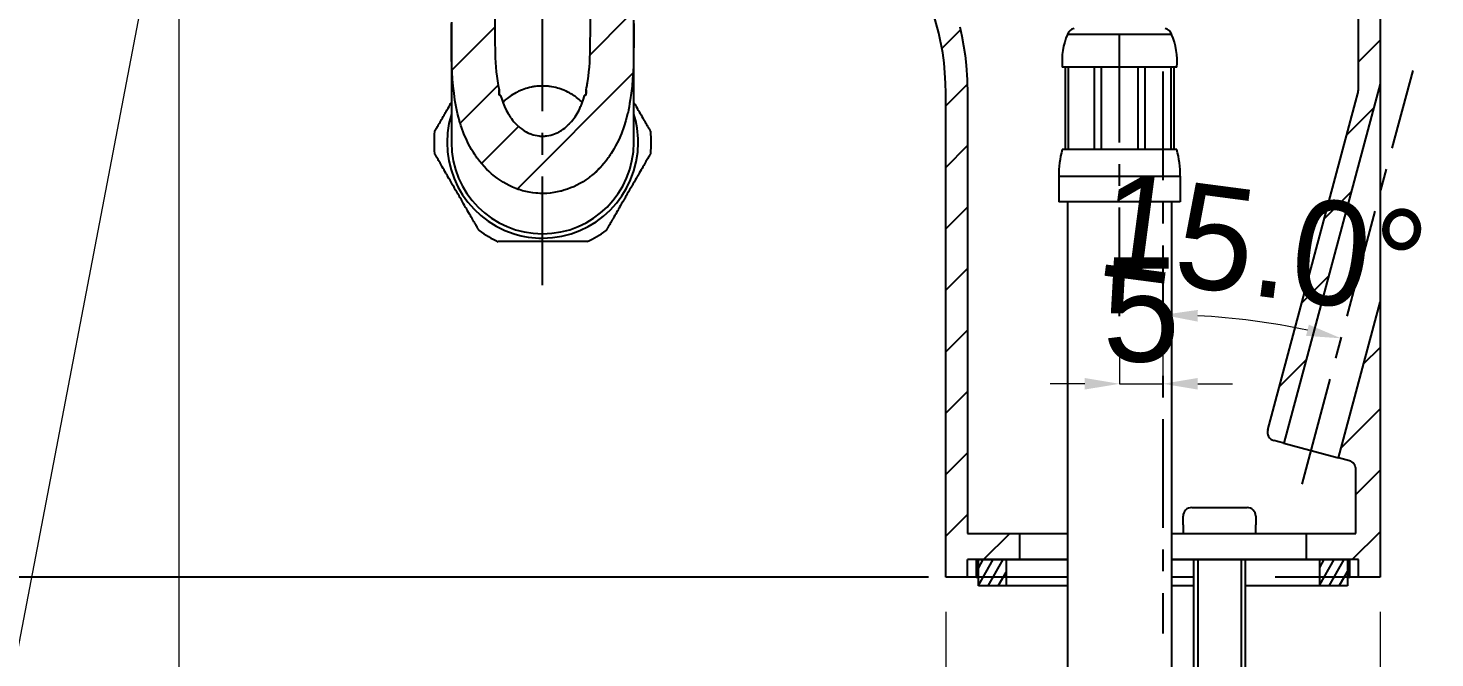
# Model space of a CAD drawing. Extents: x 0 to 1354, y 0 to 992.
# Drawn here: x 677.3 to 839.2, y 303.5 to 375.9 of the extents above; entities that cross this region are included whole.
import ezdxf

# ---------------------------------------------------------------- set-up
doc = ezdxf.new("R2010")
doc.units = 0
doc.header["$LTSCALE"] = 10
doc.header["$MEASUREMENT"] = 0
doc.header["$PDMODE"] = 3
doc.header["$PDSIZE"] = -10
doc.linetypes.add('CENTER', pattern=[2, 1.25, -0.25, 0.25, -0.25])
doc.layers.get('0').update_dxf_attribs({"linetype": 'CONTINUOUS'})
doc.layers.get('DEFPOINTS').update_dxf_attribs({"linetype": 'CONTINUOUS'})
for name, color, linetype in [('1', 7, 'CONTINUOUS'), ('DEF_LAYER_ASSEM_MEMBER', 7, 'CONTINUOUS'), ('DEFAULT_1', 7, 'CENTER')]:
    doc.layers.add(name, color=color, linetype=linetype)
doc.styles.add('Daelim Dimension', font='')
doc.styles.get('Daelim Dimension').set_extended_font_data('나눔고딕')
doc.dimstyles.new('DEFAULT', dxfattribs={"dimscale": 2, "dimtxt": 6, "dimasz": 2, "dimexe": 0, "dimexo": 2, "dimgap": 1, "dimtad": 1, "dimdec": 1, "dimzin": 9, "dimdsep": 46, "dimtxsty": 'Daelim Dimension', "dimcen": 0.5, "dimclrd": 5, "dimclre": 5, "dimclrt": 7, "dimadec": 1, "dimazin": 0, "dimtfac": 1, "dimtdec": 1, "dimtix": 1, "dimtmove": 0, "dimatfit": 3, "dimfxl": 1, "dimtolj": 1, "dimtzin": 1, "dimlwd": 9, "dimlwe": 9, "dimarcsym": 0})

# ---------------------------------------------------------------- blocks, each defined once
blk = doc.blocks.new('*D4')
at = {"color": 5, "lineweight": 9, "ltscale": 0.5, "transparency": 16777216}
for p, q in [((699.71, 471.39), (609.82, 471.39)), ((609.82, 467.39), (609.82, 316.78)), ((778.91, 312.78), (609.82, 312.78))]:
    blk.add_line(p, q, dxfattribs=at)
at = {"color": 5, "ltscale": 0.5, "transparency": 16777216}
for points in [[(609.15, 467.39), (610.48, 467.39), (609.82, 471.39)], [(609.15, 316.78), (610.48, 316.78), (609.82, 312.78)]]:
    blk.add_solid(points, dxfattribs=at)
at = {"layer": 'DEFPOINTS', "color": 0, "ltscale": 0.5, "transparency": 16777216}
for p in [(703.71, 471.39), (609.82, 312.78), (782.91, 312.78)]:
    blk.add_point(p, dxfattribs=at)
at = {"color": 7, "lineweight": -3, "ltscale": 0.5, "transparency": 16777216, "insert": (600.97, 392.08), "char_height": 12, "attachment_point": 5, "rotation": 90, "style": 'Daelim Dimension'}
blk.add_mtext('\\A1;158.6', dxfattribs=at)
blk = doc.blocks.new('*D5')
at = {"color": 5, "lineweight": 9, "ltscale": 0.5, "transparency": 16777216}
for p, q in [((690.62, 401.28), (649.23, 401.28)), ((649.23, 397.28), (649.23, 316.78)), ((778.91, 312.78), (649.23, 312.78))]:
    blk.add_line(p, q, dxfattribs=at)
at = {"color": 5, "ltscale": 0.5, "transparency": 16777216}
for points in [[(648.56, 397.28), (649.9, 397.28), (649.23, 401.28)], [(648.56, 316.78), (649.9, 316.78), (649.23, 312.78)]]:
    blk.add_solid(points, dxfattribs=at)
at = {"layer": 'DEFPOINTS', "color": 0, "ltscale": 0.5, "transparency": 16777216}
for p in [(694.62, 401.28), (649.23, 312.78), (782.91, 312.78)]:
    blk.add_point(p, dxfattribs=at)
at = {"color": 7, "lineweight": -3, "ltscale": 0.5, "transparency": 16777216, "insert": (640.39, 357.03), "char_height": 12, "attachment_point": 5, "rotation": 90, "style": 'Daelim Dimension'}
blk.add_mtext('\\A1;88.5', dxfattribs=at)
blk = doc.blocks.new('*D6')
at = {"color": 5, "lineweight": 9, "ltscale": 0.5, "transparency": 16777216}
for p, q in [((782.91, 308.78), (782.91, 237.13)), ((832.91, 308.78), (832.91, 237.13)), ((782.91, 237.13), (756.78, 237.13)), ((828.91, 237.13), (786.91, 237.13))]:
    blk.add_line(p, q, dxfattribs=at)
at = {"color": 5, "ltscale": 0.5, "transparency": 16777216}
for points in [[(786.91, 237.79), (786.91, 236.46), (782.91, 237.13)], [(828.91, 237.79), (828.91, 236.46), (832.91, 237.13)]]:
    blk.add_solid(points, dxfattribs=at)
at = {"layer": 'DEFPOINTS', "color": 0, "ltscale": 0.5, "transparency": 16777216}
for p in [(782.91, 312.78), (832.91, 312.78), (832.91, 237.13)]:
    blk.add_point(p, dxfattribs=at)
at = {"color": 7, "lineweight": -3, "ltscale": 0.5, "transparency": 16777216, "insert": (767.85, 245.64), "char_height": 12, "attachment_point": 5, "style": 'Daelim Dimension'}
blk.add_mtext('\\A1;50', dxfattribs=at)
blk = doc.blocks.new('*D8')
at = {"color": 5, "lineweight": 9, "ltscale": 0.5, "transparency": 16777216}
for p, q in [((694.62, 397.23), (694.62, 270.47)), ((691.91, 387.14), (670, 272.81))]:
    blk.add_line(p, q, dxfattribs=at)
blk.add_arc((694.62, 401.28), 130.81, 260.9033, 268.2479, dxfattribs=at)
at = {"color": 5, "ltscale": 0.5, "transparency": 16777216}
for points in [[(673.83, 271.46), (674.06, 272.77), (670, 272.81)], [(690.63, 271.2), (690.61, 269.86), (694.62, 270.47)]]:
    blk.add_solid(points, dxfattribs=at)
at = {"layer": 'DEFPOINTS', "color": 0, "ltscale": 0.5, "transparency": 16777216}
for p in [(697.52, 416.41), (694.62, 401.33), (694.62, 401.23), (692.66, 391.06), (686.37, 270.73)]:
    blk.add_point(p, dxfattribs=at)
at = {"color": 7, "lineweight": -3, "ltscale": 0.5, "transparency": 16777216, "insert": (656.06, 285.56), "char_height": 12, "attachment_point": 5, "rotation": 341.5716, "style": 'Daelim Dimension'}
blk.add_mtext('\\A1;10.8°', dxfattribs=at)
blk = doc.blocks.new('*D9')
at = {"color": 5, "lineweight": 9, "ltscale": 0.5, "transparency": 16777216}
for p, q in [((694.62, 335.58), (694.62, 270.47)), ((807.91, 302.27), (807.91, 270.47)), ((698.62, 270.47), (803.91, 270.47))]:
    blk.add_line(p, q, dxfattribs=at)
at = {"color": 5, "ltscale": 0.5, "transparency": 16777216}
for points in [[(698.62, 271.13), (698.62, 269.8), (694.62, 270.47)], [(803.91, 271.13), (803.91, 269.8), (807.91, 270.47)]]:
    blk.add_solid(points, dxfattribs=at)
at = {"layer": 'DEFPOINTS', "color": 0, "ltscale": 0.5, "transparency": 16777216}
for p in [(694.62, 339.58), (807.91, 306.27), (807.91, 270.47)]:
    blk.add_point(p, dxfattribs=at)
at = {"color": 7, "lineweight": -3, "ltscale": 0.5, "transparency": 16777216, "insert": (751.27, 279.31), "char_height": 12, "attachment_point": 5, "style": 'Daelim Dimension'}
blk.add_mtext('\\A1;113.3', dxfattribs=at)
blk = doc.blocks.new('*D10')
at = {"layer": '1', "color": 5, "lineweight": 9, "transparency": 16777216}
blk.add_arc((807.91, 263.65), 79.29, 77.8907, 87.1093, dxfattribs=at)
at = {"layer": '1', "color": 5, "transparency": 16777216}
for points in [[(811.89, 342.17), (811.93, 343.51), (807.91, 342.94)], [(824.7, 341.82), (824.39, 340.53), (828.43, 340.24)]]:
    blk.add_solid(points, dxfattribs=at)
at = {"layer": 'DEFPOINTS', "color": 0, "transparency": 16777216}
for p in [(807.91, 370.94), (836.7, 371.07), (821.68, 341.74), (823.94, 323.47), (807.91, 306.27)]:
    blk.add_point(p, dxfattribs=at)
at = {"layer": '1', "color": 7, "transparency": 16777216, "insert": (819.41, 351.01), "char_height": 12, "attachment_point": 5, "rotation": 352.5, "style": 'Daelim Dimension'}
blk.add_mtext('\\A1;15.0°', dxfattribs=at)
blk = doc.blocks.new('*D11')
at = {"layer": '1', "color": 5, "lineweight": 9, "transparency": 16777216}
for p, q in [((802.91, 338.78), (802.91, 335.01)), ((807.91, 338.59), (807.91, 335.01)), ((798.91, 335.01), (794.91, 335.01)), ((802.91, 335.01), (807.91, 335.01)), ((811.91, 335.01), (815.91, 335.01))]:
    blk.add_line(p, q, dxfattribs=at)
at = {"layer": '1', "color": 5, "transparency": 16777216}
for points in [[(798.91, 335.68), (798.91, 334.35), (802.91, 335.01)], [(811.91, 335.68), (811.91, 334.35), (807.91, 335.01)]]:
    blk.add_solid(points, dxfattribs=at)
at = {"layer": 'DEFPOINTS', "color": 0, "transparency": 16777216}
for p in [(802.91, 342.78), (807.91, 335.01), (807.91, 334.59)]:
    blk.add_point(p, dxfattribs=at)
at = {"layer": '1', "color": 7, "transparency": 16777216, "insert": (805.41, 343.48), "char_height": 12, "attachment_point": 5, "style": 'Daelim Dimension'}
blk.add_mtext('\\A1;5', dxfattribs=at)
blk = doc.blocks.new('*D13')
at = {"color": 5, "lineweight": 9, "ltscale": 0.5, "transparency": 16777216}
for p, q in [((631.48, 312.78), (609.82, 312.78)), ((609.82, 308.78), (609.82, 211.81)), ((785.12, 207.81), (609.82, 207.81))]:
    blk.add_line(p, q, dxfattribs=at)
at = {"color": 5, "ltscale": 0.5, "transparency": 16777216}
for points in [[(609.15, 308.78), (610.48, 308.78), (609.82, 312.78)], [(609.15, 211.81), (610.48, 211.81), (609.82, 207.81)]]:
    blk.add_solid(points, dxfattribs=at)
at = {"layer": 'DEFPOINTS', "color": 0, "ltscale": 0.5, "transparency": 16777216}
for p in [(635.48, 312.78), (609.82, 207.81), (789.12, 207.81)]:
    blk.add_point(p, dxfattribs=at)
at = {"color": 7, "lineweight": -3, "ltscale": 0.5, "transparency": 16777216, "insert": (601.3, 260.29), "char_height": 12, "attachment_point": 5, "rotation": 90, "style": 'Daelim Dimension'}
blk.add_mtext('\\A1;105', dxfattribs=at)

msp = doc.modelspace()

# ---------------------------------------------------------------- hatches: boundary and pattern name
at = {"layer": '1'}
h = msp.add_hatch(dxfattribs=at)
h.set_pattern_fill('_USER', color=4, angle=60, pattern_type=0)
h.set_pattern_definition([(60, (522.0423, 191.4833), (-0.8660254, 0.5), [])])
h.paths.add_polyline_path([(789.86, 314.78), (786.66, 314.78), (786.66, 311.78), (789.86, 311.78)])
h.paths.add_polyline_path([(829.16, 311.78), (829.16, 314.78), (825.96, 314.78), (825.96, 311.78)])

# ---------------------------------------------------------------- linework, layer by layer
at = {"color": 1, "linetype": 'CENTER'}
for p, q in [((736.5, 346.37), (736.5, 447.23)), ((807.91, 370.94), (807.91, 306.27)), ((823.94, 323.47), (836.7, 371.07))]:
    msp.add_line(p, q, dxfattribs=at)
for p, q in [((832.91, 369.51), (821.84, 328.17)), ((819.97, 329.71), (830.08, 367.42)), ((828.12, 326.49), (832.91, 344.39)), ((821.84, 328.17), (820.68, 328.48)), ((821.84, 328.17), (827.39, 326.68)), ((827.39, 326.68), (828.12, 326.49)), ((829.37, 326.15), (828.12, 326.49)), ((830.11, 317.78), (830.11, 325.19)), ((811.23, 320.78), (811.41, 320.78)), ((817.41, 320.78), (817.6, 320.78)), ((810.23, 318.78), (810.23, 319.78)), ((818.6, 319.78), (818.6, 318.78)), ((790.41, 314.78), (786.41, 314.78)), ((786.41, 314.78), (786.41, 312.78)), ((786.66, 311.78), (786.66, 314.78)), ((786.66, 314.78), (789.86, 314.78)), ((789.86, 314.78), (789.86, 311.78)), ((795.9, 314.78), (790.41, 314.78)), ((811.41, 314.78), (811.41, 297.78)), ((811.91, 314.77), (811.91, 297.78)), ((816.91, 314.77), (816.91, 297.78)), ((817.41, 297.78), (817.41, 314.78)), ((825.41, 314.78), (818.41, 314.78)), ((829.41, 314.78), (825.41, 314.78)), ((825.96, 311.78), (825.96, 314.78)), ((825.96, 314.78), (829.16, 314.78)), ((829.16, 314.78), (829.16, 311.78)), ((829.41, 312.78), (829.41, 314.78)), ((786.41, 312.78), (786.66, 312.78)), ((829.16, 312.78), (829.41, 312.78)), ((831.91, 312.78), (829.41, 312.78))]:
    msp.add_line(p, q)
for points in [[(830.41, 368.93), (830.41, 393.74)], [(782.91, 312.78), (782.91, 322.05), (782.91, 331.33), (782.91, 340.61), (782.91, 349.89), (782.91, 352.21), (782.91, 354.53), (782.91, 356.85), (782.91, 359.17), (782.91, 359.75), (782.91, 360.33), (782.91, 360.91), (782.92, 361.49), (782.92, 362.65), (782.92, 363.81), (782.92, 365.55), (782.92, 367.29), (782.92, 367.87), (782.91, 368.45), (782.89, 369.61), (782.82, 370.77), (782.72, 371.92), (782.56, 373.07), (782.12, 375.35), (781.51, 377.58)], [(726, 376.62), (726, 374.19), (726, 371.84), (726, 369.65), (726, 367.68), (726, 365.98), (726, 364.61), (726, 363.6), (726, 362.98), (726, 362.77)], [(747, 376.47), (747, 375.67), (747, 374.86), (746.99, 374.06), (746.98, 373.26), (746.97, 372.46), (746.95, 371.65), (746.91, 370.85), (746.86, 370.05), (746.79, 369.25), (746.7, 368.46), (746.59, 367.67), (746.52, 367.27), (746.45, 366.87), (746.41, 366.68), (746.37, 366.48), (746.33, 366.28), (746.28, 366.09), (746.08, 365.32), (745.84, 364.56), (745.57, 363.81), (745.26, 363.08), (745.09, 362.73), (744.9, 362.37), (744.71, 362.02), (744.5, 361.68), (744.39, 361.51), (744.28, 361.34), (744.23, 361.26), (744.17, 361.17), (744.11, 361.09), (744.05, 361.01), (743.81, 360.68), (743.56, 360.37), (743.3, 360.07), (743.02, 359.78), (742.74, 359.49), (742.44, 359.22), (742.29, 359.09), (742.13, 358.96), (742.06, 358.9), (741.98, 358.84), (741.9, 358.77), (741.81, 358.71), (741.49, 358.48), (741.15, 358.26), (740.8, 358.06), (740.45, 357.87), (740.09, 357.69), (739.72, 357.54), (739.35, 357.4), (738.96, 357.27), (738.87, 357.24), (738.77, 357.22), (738.67, 357.19), (738.57, 357.16), (738.38, 357.12), (738.18, 357.08), (737.78, 357.01), (737.38, 356.96), (736.98, 356.92), (736.57, 356.91), (736.55, 356.91), (736.52, 356.91), (736.51, 356.91), (736.5, 356.91), (736.48, 356.91), (736.47, 356.91), (736.42, 356.91), (736.37, 356.91), (736.27, 356.91), (736.17, 356.92), (735.96, 356.93), (735.76, 356.94), (735.36, 356.99), (734.96, 357.05), (734.57, 357.13), (734.17, 357.23), (733.98, 357.29), (733.79, 357.35), (733.69, 357.38), (733.59, 357.42), (733.5, 357.45), (733.4, 357.49), (733.02, 357.64), (732.66, 357.81), (732.3, 358), (731.95, 358.2), (731.61, 358.42), (731.27, 358.65), (731.11, 358.77), (730.95, 358.89), (730.79, 359.02), (730.63, 359.15), (730.33, 359.43), (730.04, 359.71), (729.76, 360), (729.5, 360.3), (729.24, 360.62), (728.99, 360.94), (728.93, 361.02), (728.88, 361.11), (728.82, 361.19), (728.76, 361.27), (728.65, 361.44), (728.54, 361.61), (728.33, 361.96), (728.13, 362.31), (727.94, 362.67), (727.77, 363.03), (727.45, 363.77), (727.17, 364.53), (727.1, 364.72), (727.04, 364.91), (727.01, 365.01), (726.98, 365.11), (726.95, 365.2), (726.92, 365.3), (726.82, 365.69), (726.72, 366.09), (726.55, 366.87), (726.41, 367.66), (726.3, 368.46), (726.21, 369.25), (726.14, 370.05), (726.09, 370.85), (726.05, 371.65), (726.03, 372.45), (726.01, 373.25), (726.01, 374.06), (726, 374.86), (726, 375.66), (726, 376.47)], [(726.08, 371.13), (731, 376.05)], [(731, 377.27), (731, 376.74), (731, 376.21), (731, 375.68), (731, 375.15), (731, 374.62), (731.01, 374.09), (731.02, 373.56), (731.03, 373.03), (731.05, 372.51), (731.08, 371.98), (731.12, 371.45), (731.16, 370.92), (731.22, 370.39), (731.3, 369.87), (731.39, 369.34), (731.5, 368.82)], [(741.5, 368.82), (741.56, 369.08), (741.61, 369.34), (741.63, 369.47), (741.66, 369.6), (741.68, 369.73), (741.7, 369.86), (741.77, 370.39), (741.83, 370.91), (741.88, 371.44), (741.92, 371.97), (741.94, 372.5), (741.96, 373.03), (741.98, 373.56), (741.99, 374.09), (741.99, 374.62), (742, 375.15), (742, 375.68), (742, 376.21), (742, 376.74), (742, 377.27)], [(741.96, 372.87), (746.36, 377.27)], [(747, 362.77), (747, 362.98), (747, 363.61), (747, 364.64), (747, 366.04), (747, 367.77), (747, 369.77), (747, 371.99), (747, 374.37), (747, 376.84)], [(782.46, 373.6), (784.6, 375.74)], [(784.52, 376.09), (784.76, 374.99), (784.97, 373.89), (785.13, 372.78), (785.26, 371.66), (785.3, 371.11), (785.34, 370.55), (785.37, 369.99), (785.39, 369.43), (785.41, 368.87), (785.42, 368.31), (785.42, 367.75), (785.42, 367.19), (785.42, 366.06), (785.42, 364.94), (785.42, 363.82), (785.42, 362.7), (785.42, 361.57), (785.41, 360.45), (785.41, 359.33), (785.41, 358.2), (785.41, 355.96), (785.41, 353.71), (785.41, 351.47), (785.41, 349.22), (785.41, 346.97), (785.41, 344.73), (785.41, 340.24), (785.41, 335.74), (785.41, 331.25), (785.41, 326.76), (785.41, 322.27), (785.41, 317.78)], [(830.41, 372.06), (832.91, 374.56)], [(727.01, 365), (731.38, 369.37)], [(741.07, 367.39), (740.97, 367.49), (740.84, 367.61), (740.71, 367.72), (740.57, 367.84), (740.42, 367.95), (740.34, 368.01), (740.27, 368.07), (740.23, 368.1), (740.19, 368.12), (740.15, 368.15), (740.1, 368.18), (739.94, 368.29), (739.76, 368.39), (739.59, 368.49), (739.4, 368.58), (739.22, 368.67), (739.02, 368.76), (738.93, 368.8), (738.83, 368.84), (738.73, 368.88), (738.63, 368.91), (738.42, 368.98), (738.22, 369.04), (738.01, 369.09), (737.8, 369.14), (737.58, 369.18), (737.37, 369.21), (737.26, 369.23), (737.15, 369.24), (737.04, 369.25), (736.93, 369.26), (736.71, 369.27), (736.49, 369.27), (736.28, 369.27), (736.06, 369.26), (735.84, 369.24), (735.63, 369.21), (735.52, 369.2), (735.41, 369.18), (735.36, 369.17), (735.3, 369.16), (735.25, 369.15), (735.19, 369.14), (734.98, 369.09), (734.77, 369.04), (734.57, 368.98), (734.37, 368.91), (734.17, 368.84), (733.97, 368.76), (733.88, 368.72), (733.78, 368.67), (733.73, 368.65), (733.68, 368.63), (733.64, 368.61), (733.59, 368.58), (733.41, 368.49), (733.23, 368.39), (733.06, 368.28), (732.89, 368.18), (732.73, 368.07), (732.58, 367.96), (732.43, 367.84), (732.29, 367.72), (732.26, 367.7), (732.22, 367.67), (732.19, 367.64), (732.16, 367.61), (732.09, 367.55), (732.03, 367.49), (731.93, 367.4)], [(733.58, 357.42), (746.9, 370.74)], [(782.92, 366.99), (785.39, 369.46)], [(731.51, 368.27), (731.5, 368.54), (731.5, 368.81), (731.5, 368.82)], [(731.5, 368.82), (731.5, 368.27)], [(731.51, 368.27), (731.5, 368.27), (731.5, 368.27)], [(731.5, 368.27), (731.58, 368.22), (731.67, 368.17)], [(731.67, 368.17), (731.51, 368.27)], [(731.67, 368.17), (731.8, 367.74), (731.95, 367.31), (732.13, 366.9), (732.32, 366.49), (732.43, 366.29), (732.54, 366.09), (732.6, 365.99), (732.66, 365.89), (732.72, 365.8), (732.78, 365.7), (732.91, 365.52), (733.05, 365.34), (733.19, 365.16), (733.34, 364.99), (733.5, 364.83), (733.67, 364.67), (733.75, 364.6), (733.84, 364.52), (733.93, 364.45), (734.02, 364.38), (734.2, 364.25), (734.39, 364.12), (734.59, 364.01), (734.79, 363.9), (734.89, 363.85), (735, 363.81), (735.05, 363.79), (735.1, 363.77), (735.16, 363.75), (735.21, 363.73), (735.43, 363.66), (735.65, 363.6), (735.87, 363.56), (736.09, 363.53), (736.21, 363.51), (736.32, 363.51), (736.35, 363.51), (736.38, 363.51), (736.39, 363.5), (736.41, 363.5), (736.42, 363.5), (736.42, 363.5), (736.43, 363.5), (736.44, 363.5), (736.49, 363.5), (736.55, 363.5), (736.66, 363.51), (736.78, 363.51), (736.83, 363.52), (736.89, 363.52), (736.95, 363.53), (737, 363.54), (737.22, 363.57), (737.44, 363.62), (737.66, 363.68), (737.87, 363.76), (738.07, 363.84), (738.28, 363.94), (738.33, 363.96), (738.38, 363.99), (738.43, 364.02), (738.48, 364.04), (738.57, 364.1), (738.67, 364.16), (738.86, 364.29), (739.04, 364.42), (739.21, 364.56), (739.38, 364.71), (739.46, 364.79), (739.54, 364.87), (739.58, 364.91), (739.61, 364.95), (739.65, 364.99), (739.69, 365.03), (739.84, 365.2), (739.98, 365.38), (740.11, 365.55), (740.24, 365.74), (740.47, 366.11), (740.69, 366.5), (740.78, 366.7), (740.88, 366.91), (740.92, 367.01), (740.97, 367.11), (741.01, 367.22), (741.05, 367.32), (741.2, 367.74), (741.33, 368.17)], [(741.33, 368.17), (741.5, 368.27)], [(741.49, 368.27), (741.33, 368.17)], [(741.33, 368.17), (741.42, 368.22), (741.5, 368.27)], [(741.5, 368.82), (741.5, 368.81), (741.5, 368.54), (741.49, 368.27)], [(741.5, 368.27), (741.5, 368.27), (741.49, 368.27)], [(741.5, 368.27), (741.5, 368.82)], [(724.06, 364.03), (724.07, 364.04), (724.08, 364.05), (724.09, 364.08), (724.11, 364.11), (724.12, 364.13), (724.14, 364.16), (724.14, 364.17), (724.15, 364.18), (724.16, 364.2), (724.17, 364.21), (724.2, 364.27), (724.25, 364.35), (724.29, 364.43), (724.35, 364.52), (724.41, 364.62), (724.47, 364.74), (724.5, 364.79), (724.54, 364.86), (724.56, 364.89), (724.58, 364.92), (724.6, 364.95), (724.62, 364.99), (724.69, 365.12), (724.78, 365.27), (724.87, 365.42), (724.96, 365.58), (725.06, 365.75), (725.16, 365.93), (725.19, 365.98), (725.21, 366.02), (725.24, 366.07), (725.27, 366.12), (725.32, 366.21), (725.38, 366.31), (725.49, 366.51), (725.61, 366.71), (725.73, 366.92), (725.85, 367.13), (725.91, 367.24), (725.98, 367.35), (726, 367.38)], [(747.02, 367.35), (747.14, 367.14), (747.26, 366.93), (747.38, 366.72), (747.44, 366.62), (747.5, 366.51), (747.53, 366.46), (747.56, 366.41), (747.59, 366.36), (747.62, 366.31), (747.73, 366.12), (747.83, 365.94), (747.94, 365.76), (748.03, 365.59), (748.08, 365.51), (748.13, 365.43), (748.15, 365.39), (748.17, 365.35), (748.2, 365.31), (748.22, 365.27), (748.3, 365.12), (748.38, 364.99), (748.46, 364.86), (748.53, 364.74), (748.59, 364.63), (748.65, 364.52), (748.66, 364.5), (748.68, 364.48), (748.69, 364.45), (748.7, 364.43), (748.73, 364.39), (748.75, 364.35), (748.8, 364.27), (748.83, 364.21), (748.86, 364.16), (748.89, 364.11), (748.9, 364.09), (748.91, 364.08), (748.91, 364.07), (748.92, 364.06), (748.92, 364.06), (748.92, 364.05), (748.93, 364.04), (748.94, 364.03)], [(829.06, 363.64), (832.17, 366.75)], [(729.45, 360.36), (733.72, 364.63)], [(729.19, 352.63), (729.19, 352.64), (729.18, 352.65), (729.16, 352.68), (729.14, 352.71), (729.12, 352.76), (729.09, 352.81), (729.07, 352.84), (729.05, 352.88), (729.04, 352.89), (729.03, 352.91), (729.02, 352.93), (729.01, 352.95), (728.96, 353.03), (728.9, 353.13), (728.84, 353.23), (728.78, 353.34), (728.71, 353.46), (728.64, 353.59), (728.6, 353.66), (728.56, 353.73), (728.54, 353.76), (728.52, 353.8), (728.49, 353.84), (728.47, 353.87), (728.38, 354.03), (728.29, 354.19), (728.19, 354.36), (728.09, 354.54), (727.98, 354.72), (727.87, 354.91), (727.84, 354.96), (727.82, 355.01), (727.79, 355.06), (727.76, 355.11), (727.7, 355.21), (727.64, 355.31), (727.52, 355.52), (727.4, 355.73), (727.27, 355.95), (727.15, 356.17), (727.08, 356.28), (727.02, 356.4), (726.98, 356.45), (726.95, 356.51), (726.92, 356.57), (726.89, 356.62), (726.75, 356.85), (726.62, 357.08), (726.49, 357.3), (726.36, 357.53), (726.3, 357.64), (726.23, 357.76), (726.2, 357.81), (726.16, 357.87), (726.13, 357.93), (726.1, 357.98), (725.97, 358.2), (725.85, 358.42), (725.72, 358.63), (725.6, 358.84), (725.54, 358.94), (725.49, 359.05), (725.46, 359.1), (725.43, 359.15), (725.4, 359.2), (725.37, 359.24), (725.26, 359.44), (725.15, 359.62), (725.05, 359.8), (724.95, 359.97), (724.91, 360.05), (724.86, 360.13), (724.84, 360.17), (724.82, 360.21), (724.79, 360.25), (724.77, 360.28), (724.69, 360.43), (724.61, 360.57), (724.53, 360.69), (724.47, 360.81), (724.4, 360.92), (724.34, 361.03), (724.33, 361.05), (724.32, 361.07), (724.3, 361.1), (724.29, 361.12), (724.26, 361.16), (724.24, 361.2), (724.2, 361.27), (724.16, 361.34), (724.13, 361.39), (724.11, 361.43), (724.1, 361.45), (724.09, 361.47), (724.08, 361.47), (724.08, 361.48), (724.08, 361.49), (724.07, 361.49), (724.06, 361.51)], [(748.94, 361.51), (748.93, 361.51), (748.92, 361.49), (748.91, 361.47), (748.89, 361.43), (748.87, 361.39), (748.83, 361.34), (748.82, 361.31), (748.8, 361.27), (748.79, 361.25), (748.78, 361.24), (748.77, 361.22), (748.76, 361.2), (748.71, 361.12), (748.65, 361.02), (748.6, 360.92), (748.53, 360.81), (748.46, 360.69), (748.39, 360.57), (748.35, 360.5), (748.31, 360.43), (748.29, 360.39), (748.27, 360.36), (748.25, 360.32), (748.23, 360.28), (748.14, 360.13), (748.04, 359.97), (747.95, 359.8), (747.85, 359.62), (747.74, 359.44), (747.63, 359.25), (747.6, 359.2), (747.57, 359.15), (747.54, 359.1), (747.51, 359.05), (747.46, 358.95), (747.4, 358.85), (747.28, 358.64), (747.16, 358.43), (747.03, 358.21), (746.9, 357.99), (746.84, 357.88), (746.77, 357.77), (746.74, 357.71), (746.71, 357.65), (746.68, 357.6), (746.64, 357.54), (746.51, 357.31), (746.38, 357.08), (746.25, 356.86), (746.12, 356.63), (746.05, 356.52), (745.99, 356.4), (745.95, 356.35), (745.92, 356.29), (745.89, 356.23), (745.86, 356.18), (745.73, 355.96), (745.6, 355.74), (745.48, 355.53), (745.36, 355.32), (745.3, 355.21), (745.24, 355.11), (745.21, 355.06), (745.18, 355.01), (745.16, 354.96), (745.13, 354.91), (745.02, 354.72), (744.91, 354.54), (744.81, 354.36), (744.71, 354.19), (744.66, 354.11), (744.61, 354.03), (744.59, 353.99), (744.57, 353.95), (744.55, 353.91), (744.52, 353.87), (744.44, 353.72), (744.36, 353.58), (744.29, 353.46), (744.22, 353.34), (744.15, 353.22), (744.09, 353.12), (744.08, 353.1), (744.06, 353.07), (744.05, 353.05), (744.04, 353.03), (744.01, 352.99), (743.99, 352.95), (743.95, 352.87), (743.91, 352.81), (743.88, 352.75), (743.85, 352.71), (743.84, 352.69), (743.83, 352.67), (743.83, 352.66), (743.82, 352.65), (743.81, 352.63), (743.81, 352.63)], [(782.91, 359.91), (785.42, 362.42)], [(742.57, 359.34), (743.26, 360.03)], [(826.48, 353.98), (829.59, 357.09)], [(782.91, 352.84), (785.41, 355.34)], [(741.63, 351.37), (741.62, 351.37), (741.6, 351.37), (741.58, 351.37), (741.54, 351.37), (741.49, 351.37), (741.43, 351.37), (741.39, 351.37), (741.35, 351.37), (741.33, 351.37), (741.31, 351.37), (741.29, 351.37), (741.27, 351.37), (741.17, 351.37), (741.07, 351.37), (740.95, 351.37), (740.82, 351.37), (740.69, 351.37), (740.54, 351.37), (740.46, 351.37), (740.38, 351.37), (740.34, 351.37), (740.3, 351.37), (740.25, 351.37), (740.21, 351.37), (740.03, 351.37), (739.85, 351.37), (739.65, 351.37), (739.45, 351.37), (739.24, 351.37), (739.02, 351.37), (738.96, 351.37), (738.9, 351.37), (738.85, 351.37), (738.79, 351.37), (738.67, 351.37), (738.55, 351.37), (738.31, 351.37), (738.07, 351.37), (737.82, 351.37), (737.57, 351.37), (737.44, 351.37), (737.31, 351.37), (737.24, 351.37), (737.18, 351.37), (737.11, 351.37), (737.04, 351.37), (736.78, 351.37), (736.51, 351.37), (736.45, 351.37), (736.38, 351.37), (736.32, 351.37), (736.25, 351.37), (736.12, 351.37), (735.99, 351.37), (735.73, 351.37), (735.47, 351.37), (735.22, 351.37), (734.96, 351.37), (734.9, 351.37), (734.84, 351.37), (734.78, 351.37), (734.72, 351.37), (734.59, 351.37), (734.47, 351.37), (734.24, 351.37), (734.01, 351.37), (733.79, 351.37), (733.58, 351.37), (733.53, 351.37), (733.47, 351.37), (733.42, 351.37), (733.37, 351.37), (733.27, 351.37), (733.17, 351.37), (732.98, 351.37), (732.81, 351.37), (732.64, 351.37), (732.48, 351.37), (732.4, 351.37), (732.33, 351.37), (732.29, 351.37), (732.26, 351.37), (732.22, 351.37), (732.19, 351.37), (732.06, 351.37), (731.94, 351.37), (731.84, 351.37), (731.74, 351.37), (731.65, 351.37), (731.58, 351.37), (731.56, 351.37), (731.55, 351.37), (731.53, 351.37), (731.52, 351.37), (731.49, 351.37), (731.47, 351.37), (731.42, 351.37), (731.4, 351.37), (731.38, 351.37), (731.37, 351.37)], [(782.91, 345.77), (785.41, 348.27)], [(823.89, 344.32), (827, 347.43)], [(782.91, 338.7), (785.41, 341.2)], [(831.01, 337.3), (832.91, 339.2)], [(821.3, 334.66), (824.41, 337.77)], [(782.91, 331.63), (785.41, 334.13)], [(828.42, 327.64), (832.91, 332.13)], [(782.91, 324.56), (785.41, 327.06)], [(830.11, 322.26), (832.91, 325.06)], [(782.91, 317.49), (785.41, 319.99)], [(787.27, 314.78), (790.27, 317.78)], [(791.41, 317.78), (791.41, 314.78)], [(791.41, 317.78), (791.41, 317.78)], [(824.41, 317.78), (824.41, 314.78)], [(826.41, 317.78), (826.41, 317.78)], [(829.7, 314.78), (832.91, 317.99)], [(785.41, 312.78), (785.41, 314.78)], [(830.41, 312.78), (830.41, 314.78)], [(785.27, 312.78), (785.41, 312.92)]]:
    msp.add_lwpolyline(points)
at = {"color": 5, "lineweight": -3, "ltscale": 0.5}
msp.add_lwpolyline([(780.91, 312.78), (660.64, 312.78)], dxfattribs=at)
for centre, start, end in [((820.94, 329.45), 165, 255), ((829.11, 325.19), 0, 75)]:
    msp.add_arc(centre, 1, start, end)
for centre, major_axis, ratio, start_param, end_param in [((811.23, 319.78), (0, 1), 0.999773, 0, 1.570796), ((817.6, 319.78), (1, 0), 0.999468, 0, 1.570796), ((810.24, 318.78), (0, 1), 0.017453, 1.570796, 3.141593), ((818.59, 318.78), (0, 1), 0.017466, 3.141593, 4.712389)]:
    msp.add_ellipse(centre, major_axis=major_axis, ratio=ratio, start_param=start_param, end_param=end_param)
for points in [[(830.34, 368.42), (830.39, 368.58), (830.41, 368.76), (830.41, 368.93)], [(724.06, 364.03), (723.98, 363.19), (723.98, 362.35), (724.06, 361.51)], [(748.94, 361.51), (749.02, 362.35), (749.02, 363.19), (748.94, 364.03)], [(729.19, 352.63), (729.88, 352.13), (730.62, 351.71), (731.39, 351.36)], [(741.63, 351.37), (742.39, 351.72), (743.13, 352.14), (743.81, 352.63)]]:
    msp.add_open_spline(points, degree=3)
for points in [[(726, 366.05), (724.19, 360.25), (727.42, 354.08), (733.22, 352.27), (734.28, 351.94), (735.39, 351.77), (736.5, 351.77)], [(736.5, 351.77), (742.57, 351.77), (747.5, 356.7), (747.5, 362.77), (747.5, 363.88), (747.33, 364.99), (747, 366.05)], [(726, 362.77), (726, 356.97), (730.7, 352.27), (736.5, 352.27), (742.3, 352.27), (747, 356.97), (747, 362.77)]]:
    msp.add_open_spline(points, degree=3, knots=[0, 0, 0, 0, 1, 1, 1, 2, 2, 2, 2])
at = {"layer": '1'}
for p, q in [((832.91, 433.38), (832.91, 312.78)), ((830.08, 367.42), (830.34, 368.42)), ((811.41, 320.78), (817.41, 320.78)), ((785.41, 317.78), (796.91, 317.78)), ((808.91, 317.78), (830.11, 317.78)), ((796.91, 314.78), (785.41, 314.78)), ((786.66, 314.78), (796.91, 314.78)), ((830.41, 314.78), (808.91, 314.78)), ((808.91, 314.78), (829.16, 314.78)), ((796.91, 312.78), (782.91, 312.78)), ((811.41, 312.78), (808.91, 312.78)), ((832.91, 312.78), (820.82, 312.78)), ((796.91, 311.78), (786.66, 311.78)), ((811.41, 311.78), (808.91, 311.78)), ((829.16, 311.78), (817.41, 311.78))]:
    msp.add_line(p, q, dxfattribs=at)
at = {"layer": 'DEF_LAYER_ASSEM_MEMBER', "color": 9, "linetype": 'Continuous'}
for p, q in [((796.91, 375.22), (808.91, 375.22)), ((795.91, 358.88), (809.91, 358.88))]:
    msp.add_line(p, q, dxfattribs=at)
at = {"layer": 'DEF_LAYER_ASSEM_MEMBER', "color": 7, "linetype": 'Continuous'}
for p, q in [((809.51, 371.45), (796.31, 371.45)), ((796.66, 371.45), (796.66, 361.95)), ((796.99, 371.45), (796.99, 361.95)), ((799.99, 371.45), (799.99, 361.95)), ((800.79, 371.45), (800.79, 361.95)), ((805.03, 371.45), (805.03, 361.95)), ((805.83, 371.45), (805.83, 361.95)), ((808.83, 371.45), (808.83, 361.95)), ((809.16, 371.45), (809.16, 361.95)), ((809.51, 361.95), (796.31, 361.95)), ((795.91, 358.88), (795.91, 355.95)), ((809.91, 358.88), (809.91, 355.95)), ((809.91, 355.95), (795.91, 355.95)), ((796.91, 355.95), (796.91, 297.78)), ((808.91, 355.95), (808.91, 297.78))]:
    msp.add_line(p, q, dxfattribs=at)
for centre, radius, start, end in [((798.02, 374.75), 1.2, 106.7898, 157.1592), ((807.81, 374.75), 1.2, 22.8408, 73.2102), ((804.29, 372.11), 8, 157.1592, 184.7353), ((801.54, 372.11), 8, 355.2647, 22.8408), ((807.91, 358.88), 12, 165.1649, 180), ((797.91, 358.88), 12, 0, 14.8351)]:
    msp.add_arc(centre, radius, start, end, dxfattribs=at)
at = {"layer": 'DEFAULT_1', "color": 1, "linetype": 'CENTER'}
msp.add_line((802.91, 342.78), (802.91, 396.95), dxfattribs=at)

# ---------------------------------------------------------------- dimensions: what is measured, and where the dimension line sits
at = {"color": 5, "lineweight": -3, "ltscale": 0.5}
for base, p1, picture, middle in [((609.82, 312.78), (703.71, 471.39), '*D4', (609.82, 392.08)), ((649.23, 312.78), (694.62, 401.28), '*D5', (649.23, 357.03))]:
    dim = msp.add_linear_dim(base=base, p1=p1, p2=(782.91, 312.78), angle=90, dimstyle='DEFAULT', dxfattribs=at)
    dim.commit()
    dim.dimension.update_dxf_attribs({"geometry": picture, "text_midpoint": middle, "dimtype": 160})
dim = msp.add_angular_dim_2l(base=(686.3717, 270.7277), line1=((692.6645, 391.0636), (697.5217, 416.4084)), line2=((694.6226, 401.3307), (694.6226, 401.2307)), dimstyle='DEFAULT', dxfattribs=at)
dim.commit()
dim.dimension.update_dxf_attribs({"geometry": '*D8', "text_midpoint": (653.2699, 277.1754), "dimtype": 162})
for base, p1, p2, picture, middle in [((807.91, 270.47), (694.62, 339.58), (807.91, 306.27), '*D9', (751.27, 270.47)), ((832.91, 237.13), (782.91, 312.78), (832.91, 312.78), '*D6', (767.85, 237.13))]:
    dim = msp.add_linear_dim(base=base, p1=p1, p2=p2, dimstyle='DEFAULT', dxfattribs=at)
    dim.commit()
    dim.dimension.update_dxf_attribs({"geometry": picture, "text_midpoint": middle, "dimtype": 160})
dim = msp.add_linear_dim(base=(609.82, 207.81), p1=(635.48, 312.78), p2=(789.12, 207.81), angle=90, dimstyle='DEFAULT', dxfattribs=at)
dim.commit()
dim.dimension.update_dxf_attribs({"geometry": '*D13', "text_midpoint": (601.3, 260.29)})
at = {"layer": '1'}
dim = msp.add_angular_dim_2l(base=(821.68, 341.74), line1=((807.91, 370.94), (807.91, 306.27)), line2=((823.94, 323.47), (836.7, 371.07)), dimstyle='DEFAULT', dxfattribs=at)
dim.commit()
dim.dimension.update_dxf_attribs({"geometry": '*D10', "text_midpoint": (819.41, 351.01)})
dim = msp.add_linear_dim(base=(807.91, 335.01), p1=(802.91, 342.78), p2=(807.91, 334.59), dimstyle='DEFAULT', dxfattribs=at)
dim.commit()
dim.dimension.update_dxf_attribs({"geometry": '*D11', "text_midpoint": (805.41, 343.48)})

doc.saveas('drawing.dxf')
